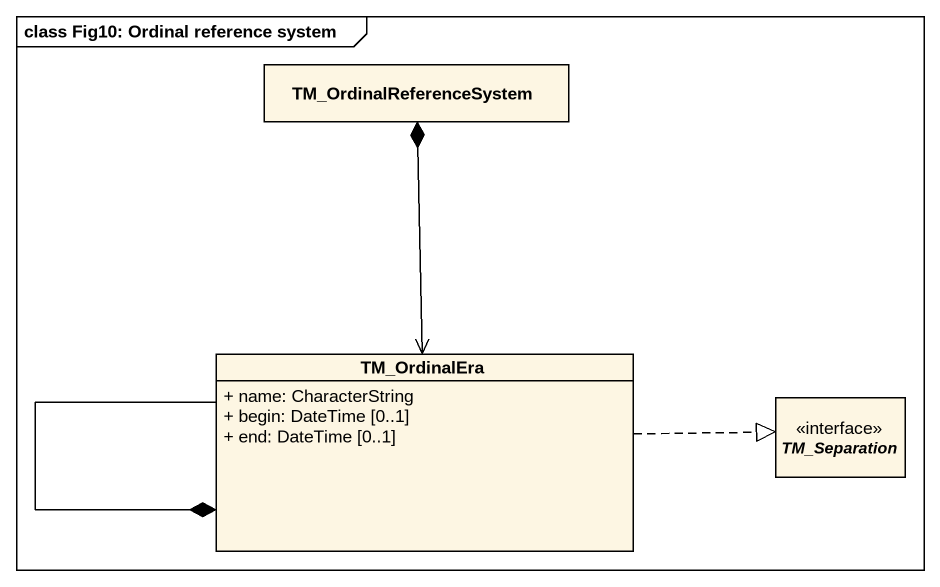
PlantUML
@startuml
mainframe class Fig10: Ordinal reference system
hide circle
hide empty members
skinparam classAttributeIconSize 0
class TM_OrdinalReferenceSystem
class TM_OrdinalEra {
  + name: CharacterString
  + begin: DateTime [0..1]
  + end: DateTime [0..1]
}
interface TM_Separation <<interface>>
TM_OrdinalEra <-up-* TM_OrdinalReferenceSystem
TM_OrdinalEra --* TM_OrdinalEra
TM_OrdinalEra .right.|> TM_Separation
@enduml
